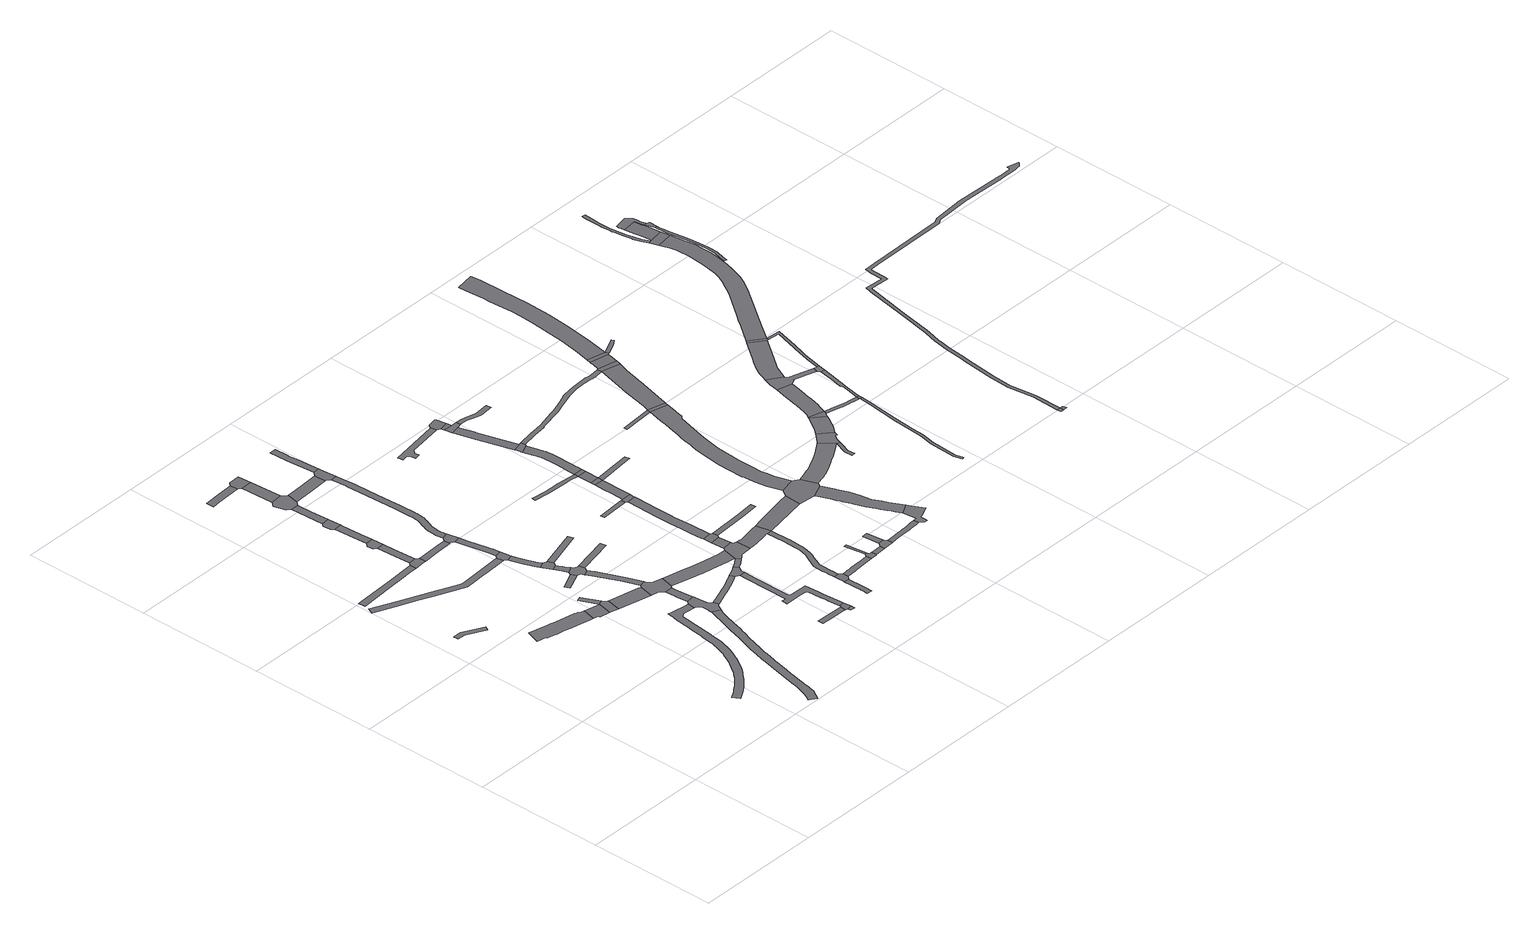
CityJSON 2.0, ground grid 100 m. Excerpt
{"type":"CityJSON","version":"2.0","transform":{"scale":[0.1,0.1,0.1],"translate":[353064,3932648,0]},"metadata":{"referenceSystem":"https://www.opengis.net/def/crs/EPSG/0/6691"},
"CityObjects":{
"road1":{"type":"Road","attributes":{"RoadStructureAttribute.sectionType":"1"},"geometry":[{"type":"MultiSurface","lod":"1","boundaries":[[[0,1,2,3,4,5,6]]]}]},
"road2":{"type":"Road","attributes":{"RoadStructureAttribute.sectionType":"1"},"geometry":[{"type":"MultiSurface","lod":"1","boundaries":[[[7,8,9,10,11,12,13,14,15,16]]]}]},
"road3":{"type":"Road","attributes":{"function":"3"},"geometry":[{"type":"MultiSurface","lod":"1","boundaries":[[[17,18,19,20,21,22,23,24,25,26,27,28,29,30,31,32,33,34,35,36,37,38,39,40,41]]]}]},
"road4":{"type":"Road","attributes":{"RoadStructureAttribute.sectionType":"1"},"geometry":[{"type":"MultiSurface","lod":"1","boundaries":[[[42,43,44,45,46,47,48,49,50,51,52,53,54,55,56,57,58,59,60,61,62,63,64]]]}]},
"road5":{"type":"Road","attributes":{"RoadStructureAttribute.sectionType":"1"},"geometry":[{"type":"MultiSurface","lod":"1","boundaries":[[[65,66,67,68,69,70,71,72,73,74,75,76,77,78,79,80,81,82,83,84,85,86,87,88,89,90,91,92,93,94,95,96,97,98,99,100,101,102,103,104,105,106,107,108,109,110,111,112,113,114,115,116,117,118,119,120,121,122,123,124,125,126,127,128,129,130,131,132,133,134,135,136,137]]]}]},
"road6":{"type":"Road","attributes":{"function":"3","RoadStructureAttribute.sectionType":"1"},"geometry":[{"type":"MultiSurface","lod":"1","boundaries":[[[28,27,138,139,140,141]]]}]},
"road7":{"type":"Road","geometry":[{"type":"MultiSurface","lod":"1","boundaries":[[[142,143,144,145,146,147,148,7,16]]]}]},
"road8":{"type":"Road","attributes":{"RoadStructureAttribute.sectionType":"1"},"geometry":[{"type":"MultiSurface","lod":"1","boundaries":[[[149,150,151,152,153,154,155,156,157,158,159,160,161,162,163,164,165,166,167,168,169,170,171,172,173,174,175,176,177,178,179,180,181,182,183,184,185,186,187,188,189,190,191,192,193,194,195,196,197,198,199,200,201,202,203,204,205,206,207,208,209,210,211,212,213,214,215,216,217,218,219,220,221,222,223,224,225,226,227,228]]]}]},
"road9":{"type":"Road","attributes":{"RoadStructureAttribute.sectionType":"1"},"geometry":[{"type":"MultiSurface","lod":"1","boundaries":[[[147,229,230,231,232,148]]]}]},
"road10":{"type":"Road","geometry":[{"type":"MultiSurface","lod":"1","boundaries":[[[231,230,233,234,235,236]]]}]},
"road11":{"type":"Road","geometry":[{"type":"MultiSurface","lod":"1","boundaries":[[[237,238,239,240,241,141,140]]]}]},
"road12":{"type":"Road","attributes":{"function":"3","RoadStructureAttribute.sectionType":"1"},"geometry":[{"type":"MultiSurface","lod":"1","boundaries":[[[241,242,243,141]]]}]},
"road13":{"type":"Road","attributes":{"RoadStructureAttribute.sectionType":"1"},"geometry":[{"type":"MultiSurface","lod":"1","boundaries":[[[233,244,245,246,247,248,249,250,251,234]]]}]},
"road14":{"type":"Road","attributes":{"RoadStructureAttribute.sectionType":"1"},"geometry":[{"type":"MultiSurface","lod":"1","boundaries":[[[252,253,254,255,256,257]]]}]},
"road15":{"type":"Road","geometry":[{"type":"MultiSurface","lod":"1","boundaries":[[[258,259,260,249,248,261,262]]]}]},
"road16":{"type":"Road","attributes":{"RoadStructureAttribute.sectionType":"1"},"geometry":[{"type":"MultiSurface","lod":"1","boundaries":[[[263,145,144,264,265,266,267]]]}]},
"road17":{"type":"Road","attributes":{"RoadStructureAttribute.sectionType":"1"},"geometry":[{"type":"MultiSurface","lod":"1","boundaries":[[[268,269,270,271,258,262]]]}]},
"road18":{"type":"Road","attributes":{"function":"3","RoadStructureAttribute.sectionType":"1"},"geometry":[{"type":"MultiSurface","lod":"1","boundaries":[[[272,273,239,238,274,275]]]}]},
"road19":{"type":"Road","attributes":{"RoadStructureAttribute.sectionType":"1"},"geometry":[{"type":"MultiSurface","lod":"1","boundaries":[[[276,277,278,279,280]]]}]},
"road20":{"type":"Road","geometry":[{"type":"MultiSurface","lod":"1","boundaries":[[[281,282,283,284,285,270,269,286]]]}]},
"road21":{"type":"Road","attributes":{"RoadStructureAttribute.sectionType":"1"},"geometry":[{"type":"MultiSurface","lod":"1","boundaries":[[[283,282,287,288]]]}]},
"road22":{"type":"Road","geometry":[{"type":"MultiSurface","lod":"1","boundaries":[[[289,290,291,292,55,54,293,294]]]}]},
"road23":{"type":"Road","attributes":{"RoadStructureAttribute.sectionType":"1"},"geometry":[{"type":"MultiSurface","lod":"1","boundaries":[[[295,296,297,294,293,298,299,300,301,302,303]]]}]},
"road24":{"type":"Road","geometry":[{"type":"MultiSurface","lod":"1","boundaries":[[[287,304,305,252,257,288]]]}]},
"road25":{"type":"Road","geometry":[{"type":"MultiSurface","lod":"1","boundaries":[[[302,306,307,308,309,310,311,312,303]]]}]},
"road26":{"type":"Road","attributes":{"RoadStructureAttribute.sectionType":"1"},"geometry":[{"type":"MultiSurface","lod":"1","boundaries":[[[313,314,315,292,291,316,317,318,319,320]]]}]},
"road27":{"type":"Road","attributes":{"RoadStructureAttribute.sectionType":"1"},"geometry":[{"type":"MultiSurface","lod":"1","boundaries":[[[321,322,323,308,307,324,325,326,327]]]}]},
"road28":{"type":"Road","geometry":[{"type":"MultiSurface","lod":"1","boundaries":[[[266,328,313,320,329,330,267]]]}]},
"road29":{"type":"Road","geometry":[{"type":"MultiSurface","lod":"1","boundaries":[[[326,276,280,331,332,333,334,335,336,337,327]]]}]},
"road30":{"type":"Road","geometry":[{"type":"MultiSurface","lod":"1","boundaries":[[[338,339,100,99,340,341,342,343,344,345,346,228,227,347,348,349,350,351,352,353,354]]]}]},
"road31":{"type":"Road","attributes":{"RoadStructureAttribute.sectionType":"1"},"geometry":[{"type":"MultiSurface","lod":"1","boundaries":[[[355,356,357,358,359,360,333,332,361,362,363,364]]]}]},
"road32":{"type":"Road","attributes":{"RoadStructureAttribute.sectionType":"1"},"geometry":[{"type":"MultiSurface","lod":"1","boundaries":[[[365,366,367,368,369,370,338,354]]]}]},
"road33":{"type":"Road","geometry":[{"type":"MultiSurface","lod":"1","boundaries":[[[275,274,371,368,367,372,373,374,375,376,355,364]]]}]},
"road34":{"type":"Road","attributes":{"RoadStructureAttribute.sectionType":"1"},"geometry":[{"type":"MultiSurface","lod":"1","boundaries":[[[377,378,379,380,281,286]]]}]},
"road35":{"type":"Road","attributes":{"RoadStructureAttribute.sectionType":"1"},"geometry":[{"type":"MultiSurface","lod":"1","boundaries":[[[381,382,383,384,385,386,387,388,389,390,391,392,393,394,395,396,397,398,399,400,401,402,403,404,405,406,330,329,407,408,409,410,411,412,413,414,415,416,417,418,419,420,421,422,423,424,425,426,427,428,429,430,431,432,433,434,435,436,437]]]}]},
"road36":{"type":"Road","attributes":{"RoadStructureAttribute.sectionType":"1"},"geometry":[{"type":"MultiSurface","lod":"1","boundaries":[[[310,438,439,311]]]}]},
"road37":{"type":"Road","attributes":{"RoadStructureAttribute.sectionType":"1"},"geometry":[{"type":"MultiSurface","lod":"1","boundaries":[[[334,440,441,335]]]}]},
"road38":{"type":"Road","attributes":{"RoadStructureAttribute.sectionType":"1"},"geometry":[{"type":"MultiSurface","lod":"1","boundaries":[[[442,443,444,445,446,447,448,449,450,451,452,453,454,455,456,457,458,459,460,461,462,463,464,465,466,467,468,469,470,471,472,473,350,349]]]}]},
"road39":{"type":"Road","attributes":{"RoadStructureAttribute.sectionType":"1"},"geometry":[{"type":"MultiSurface","lod":"1","boundaries":[[[474,475,476,477,478,479,480]]]}]},
"road40":{"type":"Road","geometry":[{"type":"MultiSurface","lod":"1","boundaries":[[[481,379,378,482,381,437,483,484]]]}]},
"road41":{"type":"Road","attributes":{"RoadStructureAttribute.sectionType":"1"},"geometry":[{"type":"MultiSurface","lod":"1","boundaries":[[[485,481,484,486,487,488,489,490,491,492]]]}]},
"road42":{"type":"Road","attributes":{"function":"3","RoadStructureAttribute.sectionType":"1"},"geometry":[{"type":"MultiSurface","lod":"1","boundaries":[[[493,494,495,496,497,498,499,500,501,502,503,373,372,504,505,506,507,508,509,510,511]]]}]},
"road43":{"type":"Road","attributes":{"RoadStructureAttribute.sectionType":"1"},"geometry":[{"type":"MultiSurface","lod":"1","boundaries":[[[512,513,514,515,516]]]}]},
"road44":{"type":"Road","geometry":[{"type":"MultiSurface","lod":"1","boundaries":[[[516,515,517,518,474,480]]]}]},
"road45":{"type":"Road","attributes":{"RoadStructureAttribute.sectionType":"1"},"geometry":[{"type":"MultiSurface","lod":"1","boundaries":[[[517,519,520,521,522,523,524,525,526,527,528,529,530,531,532,533,534,535,536,537,538,539,540,541,542,518]]]}]},
"road46":{"type":"Road","geometry":[{"type":"MultiSurface","lod":"1","boundaries":[[[543,544,545,546,458,457,531,530,547,548,549]]]}]},
"road47":{"type":"Road","attributes":{"RoadStructureAttribute.sectionType":"1"},"geometry":[{"type":"MultiSurface","lod":"1","boundaries":[[[550,551,552,553,554,555,556,557,558,559,560,561,562,563,543,549]]]}]},
"road48":{"type":"Road","attributes":{"RoadStructureAttribute.sectionType":"1"},"geometry":[{"type":"MultiSurface","lod":"1","boundaries":[[[564,565,566,567,568,569,570,571,572,573,574,575,576,577,578]]]}]},
"road49":{"type":"Road","geometry":[{"type":"MultiSurface","lod":"1","boundaries":[[[557,556,579,580,581,582,583,584,585,586,587,588,493,511]]]}]},
"road50":{"type":"Road","geometry":[{"type":"MultiSurface","lod":"1","boundaries":[[[577,589,590,591,592,593,594,578]]]}]},
"road51":{"type":"Road","attributes":{"RoadStructureAttribute.sectionType":"1"},"geometry":[{"type":"MultiSurface","lod":"1","boundaries":[[[588,587,595,596]]]}]},
"road52":{"type":"Road","geometry":[{"type":"MultiSurface","lod":"1","boundaries":[[[597,598,599,600,596,595,601]]]}]},
"road53":{"type":"Road","attributes":{"RoadStructureAttribute.sectionType":"1"},"geometry":[{"type":"MultiSurface","lod":"1","boundaries":[[[602,603,604,605]]]}]},
"road54":{"type":"Road","attributes":{"RoadStructureAttribute.sectionType":"1"},"geometry":[{"type":"MultiSurface","lod":"1","boundaries":[[[606,607,608,609,610,611,612,613,599,598,614,615,616,617,618,619,620,621,622,623]]]}]},
"road55":{"type":"Road","attributes":{"RoadStructureAttribute.sectionType":"1"},"geometry":[{"type":"MultiSurface","lod":"1","boundaries":[[[624,625,626,627,628,629,630,631,632]]]}]},
"road56":{"type":"Road","attributes":{"RoadStructureAttribute.sectionType":"1"},"geometry":[{"type":"MultiSurface","lod":"1","boundaries":[[[633,634,635,636,637,638,639,640,641,642,643,592,591,644,645,646,647,648,649,650,651,652,653,654,655,656,657,658,659,660,661,662,663]]]}]},
"road57":{"type":"Road","attributes":{"RoadStructureAttribute.sectionType":"1"},"geometry":[{"type":"MultiSurface","lod":"1","boundaries":[[[664,665,666,667,668,669,670,671,672,673,674,675,676,677,678,679,680,590,589]]]}]},
"road58":{"type":"Road","geometry":[{"type":"MultiSurface","lod":"1","boundaries":[[[584,681,682,683,684,685,633,663,686,687,688,689,690,691,585]]]}]},
"road59":{"type":"Road","attributes":{"RoadStructureAttribute.sectionType":"1"},"geometry":[{"type":"MultiSurface","lod":"1","boundaries":[[[692,693,694,695,696,697,698,699,700,701]]]}]},
"road60":{"type":"Road","geometry":[{"type":"MultiSurface","lod":"1","boundaries":[[[605,604,606,623,702,703,704]]]}]},
"road61":{"type":"Road","attributes":{"RoadStructureAttribute.sectionType":"1"},"geometry":[{"type":"MultiSurface","lod":"1","boundaries":[[[703,705,706,707,708,709,710,704]]]}]},
"road62":{"type":"Road","attributes":{"RoadStructureAttribute.sectionType":"1"},"geometry":[{"type":"MultiSurface","lod":"1","boundaries":[[[711,712,713,714,597,601]]]}]},
"road63":{"type":"Road","geometry":[{"type":"MultiSurface","lod":"1","boundaries":[[[670,715,716,717,718,719,720,721,722,723,671]]]}]},
"road64":{"type":"Road","geometry":[{"type":"MultiSurface","lod":"1","boundaries":[[[724,725,707,706,726]]]}]},
"road65":{"type":"Road","attributes":{"RoadStructureAttribute.sectionType":"1"},"geometry":[{"type":"MultiSurface","lod":"1","boundaries":[[[727,728,723,722]]]}]},
"road66":{"type":"Road","attributes":{"RoadStructureAttribute.sectionType":"1"},"geometry":[{"type":"MultiSurface","lod":"1","boundaries":[[[729,632,730,724,726]]]}]},
"road67":{"type":"Road","geometry":[{"type":"MultiSurface","lod":"1","boundaries":[[[624,632,729,731]]]}]},
"road68":{"type":"Road","attributes":{"RoadStructureAttribute.sectionType":"1"},"geometry":[{"type":"MultiSurface","lod":"1","boundaries":[[[719,718,732,733]]]}]},
"road69":{"type":"Road","attributes":{"RoadStructureAttribute.sectionType":"1"},"geometry":[{"type":"MultiSurface","lod":"1","boundaries":[[[731,734,735,736,737,738,739,740,741,742,743,744,745,746,747,748,749,750,751,752,753,624]]]}]},
"road70":{"type":"Road","attributes":{"RoadStructureAttribute.sectionType":"1"},"geometry":[{"type":"MultiSurface","lod":"1","boundaries":[[[754,755,756,757,758,759,760,761,762,763,764]]]}]},
"road71":{"type":"Road","geometry":[{"type":"MultiSurface","lod":"1","boundaries":[[[765,766,760,759,767,745,744]]]}]},
"road72":{"type":"Road","geometry":[{"type":"MultiSurface","lod":"1","boundaries":[[[692,701,768,769,770,771,772]]]}]},
"road73":{"type":"Road","attributes":{"RoadStructureAttribute.sectionType":"1"},"geometry":[{"type":"MultiSurface","lod":"1","boundaries":[[[773,769,768,774]]]}]},
"road74":{"type":"Road","geometry":[{"type":"MultiSurface","lod":"1","boundaries":[[[773,774,754,764,775,776]]]}]},
"road75":{"type":"Road","geometry":[{"type":"MultiSurface","lod":"1","boundaries":[[[732,777,778,779,780,781,782,783,784,733]]]}]},
"road76":{"type":"Road","attributes":{"function":"3","RoadStructureAttribute.sectionType":"1"},"geometry":[{"type":"MultiSurface","lod":"1","boundaries":[[[785,786,787,788,789,686,663,790,791,792]]]}]},
"road77":{"type":"Road","attributes":{"RoadStructureAttribute.sectionType":"1"},"geometry":[{"type":"MultiSurface","lod":"1","boundaries":[[[783,793,794,795,784]]]}]},
"road78":{"type":"Road","attributes":{"RoadStructureAttribute.sectionType":"1"},"geometry":[{"type":"MultiSurface","lod":"1","boundaries":[[[706,796,797,798,799,800,801,726]]]}]},
"road79":{"type":"Road","attributes":{"RoadStructureAttribute.sectionType":"1"},"geometry":[{"type":"MultiSurface","lod":"1","boundaries":[[[802,803,804,805,806,807,808,809,810,781,780,811,812,813,814,815,816,817,818,819]]]}]},
"road80":{"type":"Road","attributes":{"RoadStructureAttribute.sectionType":"1"},"geometry":[{"type":"MultiSurface","lod":"1","boundaries":[[[775,820,821,822,823,824,825,826,827,828,829,830,776]]]}]},
"road81":{"type":"Road","geometry":[{"type":"MultiSurface","lod":"1","boundaries":[[[831,832,833,792,791,834,835,836]]]}]},
"road82":{"type":"Road","attributes":{"RoadStructureAttribute.sectionType":"1"},"geometry":[{"type":"MultiSurface","lod":"1","boundaries":[[[837,838,839,840,841,842,843,844,845,835,834,846,847,848,849,850,851,852,853,854,855,856,857,858,859,860,861,862]]]}]},
"road83":{"type":"Road","geometry":[{"type":"MultiSurface","lod":"1","boundaries":[[[861,863,864,865,802,819,866,867,868,869,870,871,872,873,874,862]]]}]},
"road84":{"type":"Road","attributes":{"RoadStructureAttribute.sectionType":"1"},"geometry":[{"type":"MultiSurface","lod":"1","boundaries":[[[875,876,877,878,879,880,881,882,883,884,885,886,887,888,766,765,889,890,891,892,893,894,895,896,897,898,899,900,901,902,903,904]]]}]},
"road85":{"type":"Road","attributes":{"RoadStructureAttribute.sectionType":"1"},"geometry":[{"type":"MultiSurface","lod":"1","boundaries":[[[905,906,907,908,909,910,911,912,913,914,915,916,917,918,919,920,921,922,923,924,925,926,833,832,927,928,929,930,931,932,933,934,935,936,937,938,939,940,941,942,943]]]}]},
"road86":{"type":"Road","attributes":{"RoadStructureAttribute.sectionType":"1"},"geometry":[{"type":"MultiSurface","lod":"1","boundaries":[[[944,945,905,946]]]}]},
"road87":{"type":"Road","attributes":{"function":"3","RoadStructureAttribute.sectionType":"1"},"geometry":[{"type":"MultiSurface","lod":"1","boundaries":[[[947,948,949,950,951,952,953,954,955,956,957,958,959,831,836,960,961,962,963,964,965,966,967,968,969,970,971,972,973,974,975]]]}]},
"road88":{"type":"Road","geometry":[{"type":"MultiSurface","lod":"1","boundaries":[[[976,977,946,905,943]]]}]},
"road89":{"type":"Road","attributes":{"function":"3","RoadStructureAttribute.sectionType":"1"},"geometry":[{"type":"MultiSurface","lod":"1","boundaries":[[[978,979,980,981,982,983,975]]]}]},
"road90":{"type":"Road","attributes":{"RoadStructureAttribute.sectionType":"1"},"geometry":[{"type":"MultiSurface","lod":"1","boundaries":[[[984,985,986,987,977,976,988,989,990,991,992,904]]]}]},
"road91":{"type":"Road","geometry":[{"type":"MultiSurface","lod":"1","boundaries":[[[993,994,995,947,975,983,996,997,998,999,1000,1001]]]}]},
"road92":{"type":"Road","attributes":{"function":"3","RoadStructureAttribute.sectionType":"1"},"geometry":[{"type":"MultiSurface","lod":"1","boundaries":[[[1002,1003,1004,993,1001,1005,1006,1007,1008,1009,1010]]]}]},
"road93":{"type":"Road","geometry":[{"type":"MultiSurface","lod":"1","boundaries":[[[904,992,1011,1012,1013,1014,875]]]}]},
"road94":{"type":"Road","attributes":{"RoadStructureAttribute.sectionType":"1"},"geometry":[{"type":"MultiSurface","lod":"1","boundaries":[[[1012,1015,1016,1017,1018,1019,1020,1013]]]}]},
"road95":{"type":"Road","geometry":[{"type":"MultiSurface","lod":"1","boundaries":[[[1021,1017,1016,1022,1023]]]}]},
"road96":{"type":"Road","geometry":[{"type":"MultiSurface","lod":"1","boundaries":[[[1024,1025,1026,1027,1028,1002,1010]]]}]},
"road97":{"type":"Road","attributes":{"function":"3","RoadStructureAttribute.sectionType":"1"},"geometry":[{"type":"MultiSurface","lod":"1","boundaries":[[[1029,1030,1031,1032,1033,1034,1035,1036,1028,1027,1037,1038,1039,1040,1041,1042,1043,1044,1045,1046]]]}]},
"road98":{"type":"Road","attributes":{"RoadStructureAttribute.sectionType":"1"},"geometry":[{"type":"MultiSurface","lod":"1","boundaries":[[[1047,1048,1049,1050,1051,1052,1053,1054,1055,1056,1057,1058,1059,1060,1061,1062,1063,1064]]]}]},
"road99":{"type":"Road","attributes":{"RoadStructureAttribute.sectionType":"1"},"geometry":[{"type":"MultiSurface","lod":"1","boundaries":[[[1065,1066,1067,1068,1069,1070,1023,1022]]]}]},
"road100":{"type":"Road","attributes":{"RoadStructureAttribute.sectionType":"1"},"geometry":[{"type":"MultiSurface","lod":"1","boundaries":[[[1071,1072,1073,1074,1075,1076,1077,1027,1026,1078,1079,1080,1081,1082,1083,1084,1085]]]}]},
"road101":{"type":"Road","attributes":{"RoadStructureAttribute.sectionType":"1"},"geometry":[{"type":"MultiSurface","lod":"1","boundaries":[[[1086,1087,1088,1089,1090,1091,1092,1093,1094,1095,1096,1021,1023,1097,1098,1099,1100,1101,1102,1103,1104,1105,1106]]]}]},
"road102":{"type":"Road","geometry":[{"type":"MultiSurface","lod":"1","boundaries":[[[1047,1064,1107,1071,1085]]]}]},
"road103":{"type":"Road","geometry":[{"type":"MultiSurface","lod":"1","boundaries":[[[1108,1109,1110,1111,1112,1113,1114,1115,1116,1117,1118,1119,1029,1046]]]}]},
"road104":{"type":"Road","attributes":{"RoadStructureAttribute.sectionType":"1"},"geometry":[{"type":"MultiSurface","lod":"1","boundaries":[[[1120,1121,1122,1123,1124,1125,1126,1127,1071,1107,1128,1129,1130,1131,1132]]]}]},
"road105":{"type":"Road","attributes":{"function":"3","RoadStructureAttribute.sectionType":"1"},"geometry":[{"type":"MultiSurface","lod":"1","boundaries":[[[1133,1134,1135,1136,1137,1118,1117,1138,1139,1140,1141,1142,1143,1144]]]}]},
"road106":{"type":"Road","geometry":[{"type":"MultiSurface","lod":"1","boundaries":[[[1145,1146,1113,1112,1120,1132]]]}]},
"road107":{"type":"Road","geometry":[{"type":"MultiSurface","lod":"1","boundaries":[[[1147,1144,1143,1148,1149]]]}]},
"road108":{"type":"Road","attributes":{"RoadStructureAttribute.sectionType":"1"},"geometry":[{"type":"MultiSurface","lod":"1","boundaries":[[[1148,1150,1151,1152,1153,1146,1145,1154,1155,1156,1157,1158,1149]]]}]},
"road109":{"type":"Road","geometry":[{"type":"MultiSurface","lod":"1","boundaries":[[[1159,1160,1161,1162]]]}]},
"road110":{"type":"Road","geometry":[{"type":"MultiSurface","lod":"1","boundaries":[[[1163,1164,1160,1159]]]}]},
"road111":{"type":"Road","attributes":{"function":"3","RoadStructureAttribute.sectionType":"1"},"geometry":[{"type":"MultiSurface","lod":"1","boundaries":[[[1165,1166,1167,1168,1169,1170,1171,1172,1173,1174,1175,1176,1177,1178,1179,1180,1181,1182,1183,1184,1185,1186,1187,1188,1189,1190,1191,1192,1193,1194,1195,1196,1197,1198,1199,1200,1201,1202,1147,1149]]]}]},
"road112":{"type":"Road","attributes":{"RoadStructureAttribute.sectionType":"1"},"geometry":[{"type":"MultiSurface","lod":"1","boundaries":[[[1203,1204,1205,1206,1207,1208,1209,1210,1211,1212,1213,1214,1215,1216,1217,1218,1219,1220,1221,1222,1223,1224,1225,1226,1227,1228]]]}]},
"road113":{"type":"Road","geometry":[{"type":"MultiSurface","lod":"1","boundaries":[[[1229,1230,1228,1227,1231,1182,1181,1232]]]}]},
"road114":{"type":"Road","attributes":{"function":"3","RoadStructureAttribute.sectionType":"1"},"geometry":[{"type":"MultiSurface","lod":"1","boundaries":[[[1233,1234,1235,1229,1232,1236,1237,1238,1239,1240]]]}]},
"road115":{"type":"Road","attributes":{"RoadStructureAttribute.sectionType":"1"},"geometry":[{"type":"MultiSurface","lod":"1","boundaries":[[[1241,1242,1243,1244,1245,1246,1247,1248,1249,1250,1251,1252,1253,1254,1255,1256,1257,1258,1259,1260]]]}]},
"road116":{"type":"Road","geometry":[{"type":"MultiSurface","lod":"1","boundaries":[[[1261,1262,1263,1264,1265,1266,1267,1268,1269,1270,1271,1272,1273,1274,1275,1276,1277,1278,1279,1233,1240,1280,1281,1282,1283,1284,1285,1286,1287,1288]]]}]},
"road117":{"type":"Road","geometry":[{"type":"MultiSurface","lod":"1","boundaries":[[[1287,1260,1259,1289,1290,1291,1288]]]}]},
"road118":{"type":"Road","attributes":{"RoadStructureAttribute.sectionType":"1"},"geometry":[{"type":"MultiSurface","lod":"1","boundaries":[[[1292,1293,1294,1295,1296,1297,1298,1299,1300,1301,1302,1303,1304,1305,1306,1307,1308,1309,1310,1311,1312,1313,1314,1315,1316,1317,1318,1319,1320,1321,1322,1323,1324,1325,1326,1327,1328,1329,1330,1331,1332,1333,1334,1335,1336,1337,1338,1339,1340,1341,1342,1343,1344,1345,1346,1347,1348,1349,1350,1351,1352,1161,1160]]]}]}
},
"vertices":[
[163,2242,0],[221,2241,0],[230,2236,0],[370,2164,0],[388,2199,0],[231,2281,0],[164,2282,0],
[580,3037,0],[359,3024,0],[301,3021,0],[44,3005,0],[32,3005,0],[35,2954,0],[304,2971,0],[427,2978,0],[520,2984,0],[583,2987,0],
[492,1834,0],[564,1817,0],[562,1810,0],[632,1793,0],[636,1792,0],[703,1778,0],[757,1766,0],[794,1758,0],[803,1756,0],[907,1733,0],[933,1728,0],[959,1831,0],[930,1837,0],[927,1842,0],[920,1851,0],[916,1852,0],[910,1853,0],[894,1857,0],[848,1867,0],[746,1889,0],[720,1895,0],[705,1898,0],[681,1903,0],[658,1908,0],[526,1940,0],
[6,2869,0],[12,2867,0],[198,2786,0],[340,2725,0],[342,2724,0],[366,2713,0],[419,2691,0],[650,2590,0],[708,2594,0],[800,2600,0],[849,2603,0],[994,2610,0],[1035,2612,0],[1024,2664,0],[1020,2664,0],[845,2652,0],[693,2643,0],[659,2641,0],[614,2661,0],[438,2737,0],[427,2742,0],[218,2833,0],[27,2916,0],
[924,409,0],[954,427,0],[1002,460,0],[1004,462,0],[1038,491,0],[1070,520,0],[1110,562,0],[1125,578,0],[1141,595,0],[1161,623,0],[1172,640,0],[1175,643,0],[1183,655,0],[1220,720,0],[1225,730,0],[1228,735,0],[1250,782,0],[1266,818,0],[1277,847,0],[1279,854,0],[1287,882,0],[1296,920,0],[1305,973,0],[1305,975,0],[1308,999,0],[1312,1038,0],[1318,1088,0],[1318,1093,0],[1321,1109,0],[1329,1173,0],[1339,1256,0],[1344,1300,0],[1372,1319,0],[1415,1313,0],[1464,1307,0],[1472,1366,0],[1453,1369,0],[1339,1384,0],[1300,1389,0],[1295,1353,0],[1292,1337,0],[1291,1332,0],[1286,1297,0],[1283,1276,0],[1276,1219,0],[1271,1173,0],[1266,1138,0],[1255,1051,0],[1254,1048,0],[1246,983,0],[1238,933,0],[1237,932,0],[1229,899,0],[1219,866,0],[1206,829,0],[1203,819,0],[1193,803,0],[1176,768,0],[1164,743,0],[1156,730,0],[1142,707,0],[1121,674,0],[1102,648,0],[1087,625,0],[1076,613,0],[1042,575,0],[1013,549,0],[978,518,0],[943,494,0],[941,493,0],[921,478,0],[868,445,0],[894,392,0],
[973,1719,0],[977,1708,0],[1056,1691,0],[1080,1804,0],
[634,2990,0],[668,2993,0],[685,2994,0],[682,3043,0],[680,3045,0],[659,3064,0],[600,3059,0],
[1503,1177,0],[1500,1164,0],[1498,1159,0],[1496,1153,0],[1489,1129,0],[1472,1076,0],[1471,1070,0],[1464,1047,0],[1454,1014,0],[1452,1008,0],[1430,939,0],[1428,933,0],[1421,906,0],[1406,856,0],[1404,850,0],[1394,820,0],[1381,783,0],[1363,721,0],[1357,702,0],[1354,691,0],[1338,632,0],[1328,593,0],[1326,586,0],[1310,517,0],[1295,449,0],[1294,447,0],[1282,392,0],[1277,372,0],[1265,313,0],[1249,235,0],[1247,226,0],[1239,193,0],[1232,163,0],[1227,149,0],[1221,130,0],[1219,126,0],[1215,113,0],[1202,85,0],[1194,68,0],[1179,46,0],[1233,9,0],[1282,93,0],[1284,101,0],[1291,141,0],[1303,193,0],[1303,197,0],[1317,263,0],[1324,296,0],[1331,333,0],[1342,384,0],[1347,405,0],[1364,481,0],[1365,485,0],[1372,512,0],[1386,569,0],[1396,616,0],[1399,627,0],[1402,640,0],[1406,651,0],[1423,709,0],[1424,717,0],[1432,748,0],[1452,810,0],[1460,832,0],[1462,837,0],[1470,861,0],[1483,896,0],[1489,913,0],[1492,923,0],[1495,933,0],[1503,959,0],[1505,966,0],[1512,997,0],[1518,1017,0],[1531,1063,0],[1551,1126,0],[1554,1134,0],[1558,1143,0],[1568,1160,0],[1506,1194,0],
[648,3252,0],[643,3330,0],[584,3327,0],[592,3178,0],
[637,3423,0],[578,3419,0],[558,3396,0],[561,3346,0],
[1093,1683,0],[1126,1676,0],[1151,1788,0],[1118,1816,0],[1116,1820,0],
[1055,1957,0],[1018,1941,0],
[635,3470,0],[634,3482,0],[628,3574,0],[622,3675,0],[621,3689,0],[561,3685,0],[568,3568,0],[576,3447,0],
[473,4533,0],[353,4526,0],[218,4518,0],[221,4458,0],[287,4462,0],[477,4473,0],
[555,3788,0],[535,3765,0],[539,3706,0],[615,3785,0],[615,3791,0],
[861,3054,0],[706,2995,0],[805,3001,0],[945,3010,0],[942,3058,0],
[607,3935,0],[600,4050,0],[539,4048,0],[551,3851,0],
[1391,1733,0],[1159,1786,0],[1385,1618,0],[1410,1728,0],
[1211,2173,0],[1072,2111,0],[1094,2075,0],[1122,2088,0],[1230,2136,0],
[642,4173,0],[606,4205,0],[516,4200,0],[483,4163,0],[510,4074,0],[626,4081,0],
[590,4459,0],[500,4454,0],
[1103,2623,0],[1101,2632,0],[1093,2693,0],[1042,2686,0],[1058,2595,0],[1106,2608,0],
[1176,2414,0],[1144,2493,0],[1116,2571,0],[1069,2556,0],[1098,2476,0],[1128,2399,0],[1130,2395,0],[1137,2379,0],[1183,2399,0],
[584,4560,0],[494,4556,0],
[1165,2318,0],[1175,2297,0],[1221,2319,0],[1227,2332,0],[1233,2346,0],[1220,2389,0],[1211,2386,0],
[980,2992,0],[1034,2744,0],[1040,2705,0],[1085,2753,0],[1078,2784,0],[1077,2791,0],[1043,2943,0],[1030,3003,0],
[1246,2263,0],[1240,2277,0],[1237,2285,0],[1184,2278,0],[1200,2242,0],[1221,2200,0],[1267,2226,0],
[957,3011,0],[1010,3096,0],[961,3083,0],
[1258,2127,0],[1269,2103,0],[1315,2126,0],[1328,2154,0],[1318,2198,0],[1304,2195,0],[1276,2209,0],
[1493,1388,0],[1480,1375,0],[1486,1304,0],[1507,1282,0],[1509,1268,0],[1510,1248,0],[1510,1230,0],[1510,1224,0],[1508,1212,0],[1594,1208,0],[1601,1211,0],[1612,1215,0],[1597,1254,0],[1569,1277,0],[1561,1355,0],[1556,1392,0],[1556,1396,0],
[1470,1760,0],[1425,1880,0],[1418,1896,0],[1410,1915,0],[1340,2076,0],[1337,2082,0],[1293,2056,0],[1374,1876,0],[1381,1862,0],[1424,1743,0],
[1552,1428,0],[1539,1544,0],[1536,1569,0],[1476,1568,0],[1484,1487,0],[1484,1481,0],
[1444,1604,0],[1552,1589,0],[1576,1689,0],[1508,1705,0],[1482,1729,0],[1473,1751,0],
[780,4091,0],[934,4101,0],[928,4190,0],[776,4181,0],
[967,4074,0],[978,3957,0],[978,3950,0],[996,3605,0],[996,3594,0],[998,3541,0],[1000,3490,0],[1003,3409,0],[1004,3399,0],[1003,3380,0],[1001,3362,0],[999,3341,0],[994,3322,0],[987,3306,0],[983,3295,0],[974,3271,0],[973,3267,0],[967,3250,0],[960,3227,0],[955,3201,0],[953,3184,0],[952,3159,0],[952,3141,0],[952,3139,0],[955,3116,0],[958,3097,0],[1007,3108,0],[1005,3125,0],[1003,3142,0],[1003,3161,0],[1003,3181,0],[1004,3188,0],[1005,3197,0],[1009,3216,0],[1013,3233,0],[1018,3245,0],[1019,3249,0],[1022,3256,0],[1030,3275,0],[1034,3285,0],[1042,3307,0],[1047,3328,0],[1049,3337,0],[1052,3352,0],[1054,3377,0],[1054,3400,0],[1053,3412,0],[1053,3416,0],[1050,3541,0],[1048,3597,0],[1047,3609,0],[1046,3626,0],[1037,3809,0],[1031,3933,0],[1030,3953,0],[1022,4042,0],[1019,4078,0],
[1535,2436,0],[1522,2479,0],
[1612,2218,0],[1602,2262,0],
[1716,1256,0],[1724,1259,0],[1727,1260,0],[1733,1263,0],[1742,1266,0],[1770,1277,0],[1787,1284,0],[1789,1285,0],[1807,1293,0],[1825,1300,0],[1832,1303,0],[1855,1313,0],[1880,1325,0],[1893,1331,0],[1905,1337,0],[1914,1342,0],[1896,1378,0],[1887,1373,0],[1872,1366,0],[1863,1362,0],[1855,1358,0],[1843,1352,0],[1837,1350,0],[1809,1337,0],[1776,1323,0],[1758,1316,0],[1754,1313,0],[1730,1305,0],[1726,1303,0],[1723,1302,0],[1687,1288,0],[1636,1269,0],
[2117,589,0],[2088,590,0],[1899,595,0],[1897,550,0],[1974,548,0],[2077,545,0],[2112,545,0],
[955,4219,0],[937,4101,0],[1010,4186,0],[1007,4224,0],
[936,4438,0],[1007,4225,0],[991,4392,0],[987,4444,0],[986,4447,0],[985,4495,0],[981,4586,0],[930,4586,0],
[2091,1591,0],[2029,1594,0],[1982,1601,0],[1928,1609,0],[1875,1620,0],[1861,1624,0],[1812,1635,0],[1747,1650,0],[1690,1663,0],[1636,1675,0],[1578,1688,0],[1555,1588,0],[1703,1552,0],[1798,1530,0],[1800,1529,0],[1879,1512,0],[1959,1496,0],[2007,1490,0],[2068,1484,0],
[2132,528,0],[2134,515,0],[2171,511,0],[2170,543,0],[2131,536,0],
[2165,606,0],[2126,598,0],
[2163,633,0],[2155,721,0],[2151,756,0],[2151,758,0],[2148,819,0],[2144,924,0],[2077,925,0],[2002,927,0],[1989,941,0],[1991,1244,0],[1991,1267,0],[1991,1326,0],[1946,1326,0],[1946,1277,0],[1946,1267,0],[1944,923,0],[1911,923,0],[1909,878,0],[2034,878,0],[2087,877,0],[2106,864,0],[2111,754,0],[2114,719,0],[2116,698,0],
[1990,1425,0],[1974,1417,0],[1968,1413,0],[1914,1387,0],[1990,1357,0],[1996,1367,0],[2009,1390,0],
[2015,1394,0],[2030,1403,0],[2036,1406,0],[2049,1413,0],[2060,1421,0],[2080,1435,0],[2092,1444,0],[2068,1476,0],[2057,1468,0],[2037,1454,0],[2027,1447,0],[2016,1441,0],[2010,1437,0],[1995,1429,0],
[2350,697,0],[2350,689,0],[2351,661,0],[2353,626,0],[2353,620,0],[2353,596,0],[2351,559,0],[2391,557,0],[2393,607,0],[2392,658,0],[2392,662,0],[2392,669,0],[2390,730,0],[2390,758,0],[2349,761,0],
[2101,1451,0],[2114,1462,0],[2130,1474,0],[2154,1476,0],[2178,1478,0],[2223,1482,0],[2215,1596,0],[2189,1606,0],[2187,1622,0],[2107,1612,0],
[2411,782,0],[2411,827,0],[2389,848,0],[2347,846,0],[2348,818,0],[2349,763,0],
[2175,1720,0],[2100,1715,0],
[2185,1780,0],[2168,1787,0],[2096,1783,0],[2098,1741,0],[2191,1742,0],
[1843,2470,0],[1845,2435,0],[2066,2449,0],[2064,2484,0],
[2081,2436,0],[2080,2267,0],[2080,2182,0],[2080,2164,0],[2082,2071,0],[2087,1961,0],[2090,1890,0],[2095,1797,0],[2166,1808,0],[2160,1942,0],[2154,2063,0],[2153,2094,0],[2152,2131,0],[2152,2167,0],[2152,2177,0],[2152,2266,0],[2152,2312,0],[2153,2442,0],
[2084,2913,0],[1932,2923,0],[1810,2927,0],[1691,2942,0],[1685,2910,0],[1808,2897,0],[1949,2891,0],[2017,2888,0],[2083,2879,0],
[2421,1504,0],[2426,1365,0],[2426,1259,0],[2426,1224,0],[2408,1155,0],[2385,1109,0],[2345,1027,0],[2345,947,0],[2345,944,0],[2345,914,0],[2345,901,0],[2389,854,0],[2388,902,0],[2388,905,0],[2388,906,0],[2387,926,0],[2387,942,0],[2387,965,0],[2386,1016,0],[2405,1057,0],[2427,1105,0],[2433,1117,0],[2443,1141,0],[2446,1154,0],[2456,1190,0],[2464,1218,0],[2464,1230,0],[2464,1249,0],[2467,1354,0],[2467,1365,0],[2461,1508,0],
[2419,783,0],[2493,788,0],[2498,788,0],[2511,789,0],[2601,797,0],[2603,797,0],[2669,803,0],[2659,844,0],[2656,844,0],[2654,844,0],[2585,840,0],[2561,839,0],[2502,834,0],[2477,832,0],[2457,831,0],[2438,829,0],[2416,827,0],
[2234,1482,0],[2258,1483,0],[2358,1498,0],[2386,1503,0],[2421,1512,0],[2437,1625,0],[2391,1616,0],[2307,1599,0],[2274,1595,0],[2261,1593,0],[2247,1593,0],
[1849,3979,0],[1446,3914,0],[1453,3870,0],[1491,3877,0],[1516,3859,0],[1521,3821,0],[1567,3829,0],[1560,3866,0],[1579,3892,0],[1858,3935,0],
[2153,2455,0],[2153,2484,0],[2081,2485,0],
[2154,2544,0],[2155,2728,0],[2082,2728,0],[2082,2649,0],[2082,2585,0],[2081,2527,0],
[2487,1761,0],[2604,1770,0],[2600,1810,0],[2483,1800,0],
[2704,804,0],[2712,804,0],[2714,804,0],[2723,807,0],[2721,846,0],[2711,846,0],[2701,846,0],[2697,869,0],[2678,866,0],
[2083,2767,0],[2082,2746,0],[2155,2766,0],
[2673,1033,0],[2653,1030,0],
[2155,2879,0],[2083,2810,0],
[2156,2913,0],
[2810,813,0],[2808,852,0],
[2156,2954,0],[2156,2975,0],[2156,2999,0],[2157,3155,0],[2156,3179,0],[2153,3211,0],[2153,3213,0],[2150,3229,0],[2146,3247,0],[2133,3291,0],[2112,3367,0],[2045,3336,0],[2068,3259,0],[2073,3242,0],[2078,3222,0],[2081,3206,0],[2084,3170,0],[2085,3123,0],[2085,3069,0],[2084,2957,0],
[1903,3830,0],[1905,3818,0],[1937,3702,0],[1948,3666,0],[1967,3603,0],[2028,3393,0],[2097,3414,0],[2006,3722,0],[2005,3729,0],[1975,3836,0],[1973,3845,0],
[2122,3384,0],[2116,3417,0],[2033,3378,0],
[1883,3920,0],[1955,3934,0],[1939,4010,0],[1937,4019,0],[1865,4004,0],
[1963,3895,0],[1889,3893,0],
[2006,3857,0],[2007,3894,0],
[2827,814,0],[2860,817,0],[2885,818,0],[2898,819,0],[2895,859,0],[2876,875,0],[2875,884,0],[2831,879,0],
[2751,1688,0],[2686,1676,0],[2682,1675,0],[2622,1663,0],[2504,1639,0],[2706,1553,0],[2820,1574,0],[2827,1703,0],
[2862,1018,0],[2820,1014,0],[2817,1013,0],
[2349,2748,0],[2407,2754,0],[2458,2759,0],[2454,2797,0],[2372,2789,0],[2345,2786,0],
[3178,881,0],[3140,877,0],[3098,872,0],[3092,872,0],[3091,871,0],[3051,869,0],[3040,868,0],[3002,866,0],[2930,861,0],[2966,824,0],[3040,829,0],[3080,830,0],[3086,831,0],[3092,831,0],[3098,831,0],[3119,834,0],[3150,836,0],[3182,840,0],
[2072,3856,0],[2104,3847,0],[2155,3830,0],[2185,3825,0],[2288,3833,0],[2284,3871,0],[2178,3863,0],[2141,3869,0],[2110,3879,0],[2055,3892,0],[2023,3893,0],
[3031,1755,0],[2983,1782,0],[2860,1756,0],[2953,1561,0],[3060,1608,0],[3075,1636,0],
[3263,1060,0],[3242,1103,0],[3222,1144,0],[3202,1186,0],[3173,1252,0],[3155,1334,0],[3136,1417,0],[3103,1501,0],[3099,1511,0],[2963,1537,0],[2969,1521,0],[2996,1454,0],[3009,1419,0],[3020,1392,0],[3028,1371,0],[3050,1315,0],[3053,1305,0],[3087,1221,0],[3115,1157,0],[3117,1154,0],[3128,1127,0],[3147,1090,0],[3161,1061,0],[3173,1035,0],[3195,994,0],[3275,1038,0],
[3203,933,0],[3205,900,0],[3208,884,0],[3213,814,0],[3239,815,0],[3238,839,0],[3236,872,0],[3258,877,0],[3338,918,0],[3337,921,0],[3315,962,0],[3292,1006,0],
[3076,3593,0],[3046,3589,0],[3006,3584,0],[2982,3585,0],[2955,3589,0],[2953,3589,0],[2824,3582,0],[2786,3576,0],[2709,3563,0],[2642,3536,0],[2539,3502,0],[2506,3494,0],[2349,3453,0],[2239,3439,0],[2246,3406,0],[2353,3420,0],[2352,3426,0],[2392,3434,0],[2508,3459,0],[2545,3467,0],[2598,3486,0],[2618,3493,0],[2732,3532,0],[2823,3551,0],[2904,3554,0],[2913,3554,0],[2976,3552,0],[2977,3546,0],[3009,3547,0],[3080,3557,0],
[2949,3010,0],[2918,2896,0],[2911,2868,0],[2916,2868,0],[2880,2722,0],[2876,2703,0],[2863,2654,0],[2857,2626,0],[2842,2559,0],[2837,2534,0],[2829,2500,0],[2811,2375,0],[2809,2363,0],[2806,2335,0],[2803,2304,0],[2801,2258,0],[2797,2190,0],[2797,2182,0],[2800,2062,0],[2802,2043,0],[2809,1960,0],[2827,1867,0],[2943,1905,0],[2935,1964,0],[2927,2012,0],[2924,2087,0],[2925,2221,0],[2925,2223,0],[2927,2257,0],[2937,2403,0],[2962,2531,0],[2966,2552,0],[2986,2630,0],[2994,2663,0],[3029,2804,0],[3052,2822,0],[3056,2848,0],[3068,2898,0],[3087,2976,0],
[2697,3019,0],[2699,2992,0],[2947,3037,0],
[3415,1947,0],[3389,1926,0],[3346,1897,0],[3308,1874,0],[3267,1851,0],[3223,1828,0],[3185,1809,0],[3156,1797,0],[3138,1790,0],[3136,1790,0],[3120,1784,0],[3082,1771,0],[3047,1760,0],[3088,1640,0],[3126,1651,0],[3156,1660,0],[3161,1662,0],[3181,1668,0],[3208,1679,0],[3233,1690,0],[3267,1709,0],[3312,1733,0],[3328,1742,0],[3361,1760,0],[3423,1799,0],[3466,1826,0],[3473,1831,0],[3487,1840,0],[3497,1845,0],
[3094,3004,0],[2957,3038,0],
[3459,1742,0],[3466,1680,0],[3493,1684,0],[3487,1739,0],[3511,1804,0],[3523,1835,0],
[3061,3477,0],[3013,3283,0],[3006,3251,0],[2970,3088,0],[3099,3022,0],[3106,3050,0],[3155,3250,0],[3202,3443,0],[3227,3523,0],
[3490,2023,0],[3472,2002,0],[3425,1955,0],[3528,1851,0],[3536,1873,0],[3539,1881,0],[3560,1914,0],[3574,1909,0],[3585,1940,0],
[3593,2179,0],[3535,2080,0],[3507,2042,0],[3615,1977,0],[3636,2005,0],[3644,2018,0],[3658,2040,0],[3675,2070,0],[3690,2098,0],
[3229,3529,0],[3236,3561,0],[3090,3595,0],[3085,3594,0],
[3254,3638,0],[3257,3653,0],[3110,3684,0],[3107,3670,0],[3106,3663,0],[3102,3647,0],
[3117,3717,0],[3273,3660,0],[3262,3685,0],
[3700,2119,0],[3703,2126,0],[3706,2125,0],[3717,2150,0],[3597,2187,0],
[3693,2545,0],[3671,2447,0],[3661,2402,0],[3654,2369,0],[3646,2332,0],[3635,2280,0],[3626,2253,0],[3613,2214,0],[3723,2167,0],[3735,2200,0],[3748,2237,0],[3759,2276,0],[3766,2309,0],[3770,2328,0],[3773,2341,0],[3781,2380,0],[3793,2420,0],[3815,2518,0],
[3987,2070,0],[3975,1968,0],[3962,1855,0],[3953,1772,0],[3951,1750,0],[3933,1488,0],[3911,1375,0],[3900,1168,0],[3920,1105,0],[3937,1110,0],[3918,1170,0],[3929,1373,0],[3947,1466,0],[3951,1486,0],[3957,1580,0],[3969,1750,0],[3993,1967,0],[4005,2068,0],
[3310,3676,0],[3355,3699,0],[3401,3728,0],[3395,3739,0],[3391,3747,0],[3298,3702,0],
[3983,2097,0],[3915,2108,0],[3892,2112,0],[3841,2122,0],[3840,2122,0],[3772,2138,0],[3728,2148,0],[3785,2107,0],[3834,2095,0],[3837,2095,0],[3881,2087,0],[3893,2085,0],[3906,2082,0],[3932,2077,0],[3979,2071,0],
[3170,4902,0],[3177,4841,0],[3186,4694,0],[3189,4646,0],[3201,4449,0],[3198,4372,0],[3194,4252,0],[3175,4049,0],[3168,4001,0],[3149,3862,0],[3140,3821,0],[3287,3839,0],[3301,3936,0],[3316,4041,0],[3319,4080,0],[3334,4243,0],[3339,4394,0],[3341,4447,0],[3334,4650,0],[3327,4853,0],[3320,4925,0],
[4001,2094,0],
[3849,2539,0],[3850,2544,0],[3933,2519,0],[3952,2513,0],[4028,2491,0],[4040,2530,0],[3964,2552,0],[3861,2582,0],[3852,2585,0],[3838,2612,0],[3727,2683,0],[3709,2620,0],
[4044,2465,0],[4022,2356,0],[4021,2347,0],[4005,2266,0],[4004,2259,0],[4014,2257,0],[4012,2248,0],[4012,2244,0],[4009,2137,0],[4029,2239,0],[4030,2244,0],[4049,2341,0],[4073,2460,0],
[3851,2903,0],[3827,2870,0],[3787,2812,0],[3757,2755,0],[3741,2716,0],[3877,2699,0],[3883,2712,0],[3894,2727,0],[3951,2804,0],[4062,2955,0],[4074,2971,0],[3963,3054,0],
[4084,2518,0],[4066,2522,0],
[3976,3071,0],[4087,2970,0],[4088,2989,0],
[4181,2965,0],[4111,2715,0],[4102,2683,0],[4087,2627,0],[4105,2623,0],[4119,2673,0],[4129,2711,0],[4154,2800,0],[4205,2982,0],
[4783,975,0],[4782,1004,0],[4755,1007,0],[4755,974,0],
[4816,976,0],[4809,1005,0],
[4128,3045,0],[4171,3105,0],[4420,3450,0],[4463,3520,0],[4497,3584,0],[4518,3642,0],[4525,3661,0],[4533,3690,0],[4548,3746,0],[4557,3786,0],[4570,3853,0],[4576,3911,0],[4577,3973,0],[4575,4055,0],[4564,4133,0],[4553,4197,0],[4545,4247,0],[4412,4226,0],[4425,4182,0],[4434,4154,0],[4442,4121,0],[4448,4097,0],[4448,4072,0],[4450,4007,0],[4451,3979,0],[4445,3890,0],[4439,3851,0],[4431,3795,0],[4431,3794,0],[4416,3735,0],[4402,3691,0],[4380,3641,0],[4350,3585,0],[4312,3523,0],[4257,3448,0],[4149,3303,0],[4123,3269,0],[4085,3217,0],
[4389,4359,0],[4369,4428,0],[4359,4478,0],[4357,4488,0],[4347,4547,0],[4345,4557,0],[4345,4569,0],[4342,4610,0],[4341,4617,0],[4341,4696,0],[4343,4757,0],[4349,4823,0],[4322,4826,0],[4317,4791,0],[4316,4731,0],[4316,4659,0],[4316,4653,0],[4321,4583,0],[4323,4561,0],[4326,4544,0],[4334,4483,0],[4347,4417,0],[4350,4403,0],[4367,4346,0],[4388,4292,0],[4412,4302,0],
[4422,4303,0],[4418,4295,0],[4393,4280,0],[4533,4321,0],
[4394,4514,0],[4399,4474,0],[4418,4355,0],[4525,4371,0],[4517,4439,0],[4515,4452,0],[4511,4480,0],[4504,4528,0],
[4546,4355,0],[4550,4317,0],[4554,4284,0],[4577,4141,0],[4588,4049,0],[4593,3967,0],[4590,3892,0],[4575,3828,0],[4565,3784,0],[4585,3780,0],[4594,3824,0],[4610,3889,0],[4613,3967,0],[4608,4051,0],[4597,4144,0],[4574,4287,0],[4570,4320,0],[4566,4356,0],[4566,4381,0],[4546,4381,0],
[4540,4465,0],[4540,4468,0],[4538,4480,0],[4536,4493,0],[4534,4505,0],[4533,4517,0],[4531,4530,0],[4531,4531,0],[4530,4538,0],[4527,4560,0],[4519,4570,0],[4498,4597,0],[4494,4602,0],[4386,4580,0],[4388,4558,0],[4389,4557,0],[4389,4553,0],[4390,4550,0],[4391,4542,0],[4509,4529,0],[4510,4527,0],[4511,4514,0],[4513,4502,0],[4515,4490,0],[4517,4477,0],[4518,4465,0],[4520,4453,0],[4541,4455,0],
[4567,4445,0],[4567,4451,0],[4546,4456,0],
[4785,1224,0],[4757,1416,0],[4756,1420,0],[4765,1573,0],[4791,1825,0],[4795,1862,0],[4811,2016,0],[4826,2101,0],[4829,2122,0],[4859,2234,0],[4866,2259,0],[4908,2497,0],[4970,2819,0],[4977,2847,0],[5131,2839,0],[5131,2868,0],[5132,2961,0],[5138,2993,0],[5212,2994,0],[5254,2995,0],[5831,3005,0],[5863,3022,0],[6133,3041,0],[6139,3041,0],[6463,3033,0],[6471,3032,0],[6491,3032,0],[6536,3031,0],[6552,3031,0],[6609,3032,0],[6622,3032,0],[6652,3036,0],[6669,3037,0],[6691,3058,0],[6701,3069,0],[6610,3093,0],[6607,3070,0],[6594,3062,0],[6578,3062,0],[6536,3061,0],[6476,3063,0],[6109,3072,0],[5863,3055,0],[5823,3033,0],[5201,3023,0],[5115,3021,0],[5105,2964,0],[5104,2868,0],[4955,2876,0],[4943,2825,0],[4882,2502,0],[4839,2265,0],[4831,2234,0],[4803,2128,0],[4801,2121,0],[4784,2020,0],[4768,1864,0],[4765,1839,0],[4738,1575,0],[4729,1419,0],[4758,1222,0]
]}
